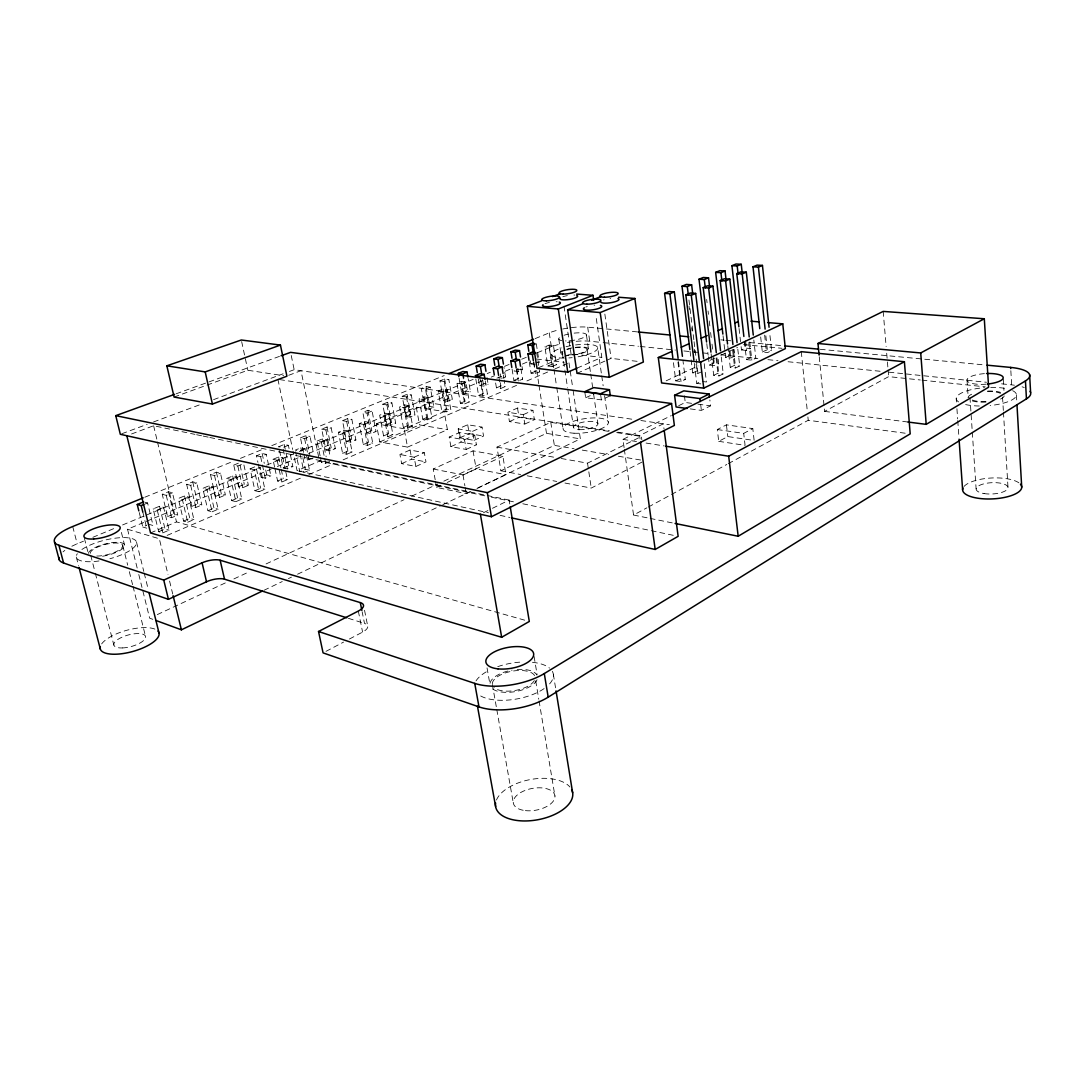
<?xml version="1.0" encoding="UTF-8"?>
<svg xmlns="http://www.w3.org/2000/svg" width="1085" height="1085" viewBox="0 0 1085 1085"><rect width="100%" height="100%" fill="white"/><g stroke="black" fill="none" stroke-linecap="round" stroke-linejoin="round"><path stroke-width="0.75" stroke-dasharray="5 3.75" d="M624.323 449.244L633.559 515.049L646.877 507.821M648.369 507.02L726.814 464.448M728.293 463.648L808.23 420.275L905.175 433.213M819.256 356.734L824.6 411.391L888.656 376.631L920.311 379.981M326.002 651.353L343.565 642.103M349.424 639.024L362.593 632.094A14.58 5.791 -12.5 0 0 364.506 623.414L362.132 611.723M717.307 429.538L743.713 433.376L752.8 428.589L754.143 440.483L727.804 436.563L718.718 441.337L717.307 429.538L726.421 424.832L752.8 428.589M564.959 483.028L591.244 488.074L644.693 460.705M690.318 408.896L701.398 410.401L710.566 405.831L709.861 399.945M561.189 458.494L587.541 463.159L641.384 436.468L641.818 439.71M483.422 512.771L490.976 509.041M492.495 508.295L509.123 500.077L509.95 505.067M617.826 432.169L639.594 435.56L663.342 423.815L664.006 428.86M624.092 447.603L622.939 439.371L671.303 415.596M678.708 405.681L685.272 402.481L691.593 403.322M711.123 353.791L713.699 375.302L719.057 375.912L723.261 373.891L721.118 355.69M727.75 345.654L730.259 367.367L735.616 367.951L739.726 365.984L737.624 347.607M744.418 341.422L746.466 359.61L751.81 360.166L755.838 358.24L753.817 340.025M760.68 336.987L762.321 352.015L767.651 352.544L771.584 350.658L769.618 332.268M263.94 590.321L282.276 581.533M288.393 578.603L291.445 577.152M297.561 574.223L441.242 505.447M442.775 504.715L470.293 491.546M477.929 487.897L580.353 438.869L572.948 389.298M435.451 481.265L436.563 487.409L466.265 493.661L470.836 491.478M476.939 488.548L505.935 474.674L502.884 456.283L473.046 450.845L433.24 469.005L435.18 479.733M694.292 363.367L696.76 383.412L701.073 381.35M713.699 375.302L717.904 373.281L723.261 373.891M730.259 367.367L734.382 365.401L739.726 365.984M746.466 359.61L750.495 357.684L755.838 358.24M762.321 352.015L766.268 350.13L771.584 350.658M608.441 431.342L550.787 422.35L496.971 447.128L500.917 470.768L554.354 445.379L574.06 448.715M673.459 362.702L675.779 380.862L681.027 381.5L685.327 379.465L683.048 361.291M690.06 351.214L692.745 372.887L697.981 373.484L702.198 371.49M708.356 356.816L709.346 365.075L714.567 365.645L718.69 363.692L717.917 357.087M723.058 335.753L725.594 357.426L730.802 357.969L734.843 356.056L734.07 349.384M741.489 349.94L746.697 350.455L750.644 348.597L745.436 348.082L741.489 349.94L740.743 343.335M675.779 380.862L680.092 378.841L685.327 379.465M692.745 372.887L696.963 370.894L699.581 371.192M709.346 365.075L713.469 363.122L718.69 363.692M725.594 357.426L729.622 355.527L734.843 356.056M433.24 469.005L462.983 474.918L502.884 456.283M436.563 487.409L441.134 485.266M447.223 482.432L476.152 468.91L505.935 474.674M666.163 380.821L698.048 365.903M710.2 360.22L714.757 358.091M720.833 355.256L737.529 347.444M157.298 614.598L227.782 581.777M233.912 578.915L249.238 571.781M266.083 563.929L404 499.71M411.663 496.143L437.703 484.018M443.833 481.157L546.501 433.349L580.353 438.869M584.761 391.644L585.656 397.72L601.375 399.89L610.312 395.781M524.814 424.045L534.39 419.692L532.911 410.333L517.518 408.028L507.916 412.286L509.435 421.59L524.814 424.045L523.295 414.646L507.916 412.286M585.656 397.72L594.594 393.665M466.17 449.434L476.41 444.796L474.755 435.193L459.457 432.562L449.204 437.092L450.899 446.654L466.17 449.434L464.502 439.778L449.204 437.092M415.867 466.469L425.985 461.912L424.316 452.703L410.076 450.004L399.931 454.466L401.653 463.634L415.867 466.469L414.158 457.219L399.931 454.466M474.05 440.347L483.544 436.075L482.025 427.11L467.703 424.737L458.195 428.914L459.755 437.838L474.05 440.347L472.517 431.342L458.195 428.914M450.899 446.654L461.111 442.07L476.41 444.796M523.295 414.646L532.911 410.333M509.435 421.59L519.023 417.305L534.39 419.692M464.502 439.778L474.755 435.193M414.158 457.219L424.316 452.703M472.517 431.342L482.025 427.11M401.653 463.634L411.757 459.131L425.985 461.912M459.755 437.838L469.235 433.62L483.544 436.075M407.54 447.128L447.413 429.674L444.226 411.622L404.122 428.738L376.305 423.842L379.764 441.92L407.54 447.128L404.122 428.738M577.017 373.308L604.887 361.102M606.434 360.423L611.072 358.389L638.523 361.481M577.057 368.113L601.822 357.358L595.855 315.423M379.764 441.92L419.515 424.9L447.413 429.674M167.117 535.42L302.634 477.237M308.872 474.552L333.787 463.851M343.131 459.85L517.599 384.931M526.944 380.916L548.752 371.558M554.977 368.886L567.441 363.529M162.75 532.884L169.097 530.172L163.632 507.373L159.549 506.247L153.161 508.892L158.681 531.691L162.75 532.884L157.23 510.018L153.161 508.892M187.719 522.224L193.917 519.579L188.627 496.998L184.518 495.926L178.279 498.503L183.609 521.071L187.719 522.224L182.388 499.588L178.279 498.503M212.09 511.808L218.139 509.218L213.026 486.867L208.89 485.836L202.8 488.358L207.954 510.709L212.09 511.808L206.937 489.389L202.8 488.358M235.879 501.65L241.792 499.114L236.855 476.98L232.678 476.003L226.738 478.458L231.715 500.592L235.879 501.65L230.902 479.448L226.738 478.458M259.112 491.722L264.889 489.254L260.115 467.323L254.31 469.737L250.12 468.788L254.934 490.705L259.112 491.722L254.31 469.737M274.953 468.639L277.611 481.048L281.815 482.025L287.457 479.611L285.477 470.307M306.418 455.293L309.51 470.185L303.99 472.545L299.853 452.635M320.428 457.477L321.431 462.386L325.676 463.281L329.718 461.559M346.874 454.222L352.137 451.97L347.973 430.867L343.701 430.08L338.398 432.264L342.602 453.367L346.874 454.222L342.67 433.064L338.398 432.264M359.243 423.652L363.529 424.411L368.71 422.255L364.424 421.509L359.243 423.652L363.326 444.552L367.598 445.365L372.752 443.168L367.028 413.073L362.838 412.368L366.811 432.847L370.989 433.62L376.02 431.505L372.087 410.998L367.896 410.306L362.838 412.368M387.874 436.712L392.906 434.556L389 413.833L384.714 413.114L379.642 415.216L383.575 435.926L387.874 436.712L383.941 415.935L379.642 415.216M407.702 428.236L412.639 426.134L408.855 405.6L404.556 404.908L399.592 406.956L403.403 427.49L407.702 428.236L403.891 407.648L399.592 406.956M427.11 419.949L431.939 417.888L428.29 397.53L423.964 396.879L419.108 398.887L422.797 419.217L427.11 419.949L423.435 399.551L419.108 398.887M376.305 423.842L416.274 407.16L446.111 411.825L450.831 409.805L447.305 389.637L442.978 389.013L438.218 390.98L441.798 411.134L446.518 409.126L450.831 409.805M464.719 403.878L469.344 401.898L465.926 381.906L461.586 381.31L456.934 383.236L460.393 403.213L464.719 403.878L461.261 383.846L456.934 383.236M475.813 378.963L478.594 395.469L482.933 396.093L487.463 394.167L485.253 380.957M495.628 382.964L496.442 387.874L500.768 388.471L505.217 386.572L504.145 380.035M512.079 369.076L513.91 380.428L518.25 381.011L522.604 379.153L520.786 367.788M529.263 361.875L531.04 373.132L535.38 373.688L539.638 371.87L538.892 367.042M552.17 366.513L556.347 364.736L553.445 345.586L549.091 345.125L544.887 346.861L547.83 365.984L552.17 366.513L549.241 347.336L544.887 346.861M538.553 367.693L563.318 357.182M564.865 356.531L571.063 353.9L601.822 357.358M150.544 532.925L176.489 521.899L526.049 620.552M484.778 495.804L319.519 461.152L297.087 470.687L292.977 451.102M158.681 531.691L165.015 528.992L169.097 530.172M183.609 521.071L189.807 518.44L193.917 519.579M207.954 510.709L214.003 508.133L218.139 509.218M231.715 500.592L237.615 498.069L241.792 499.114M254.934 490.705L260.698 488.25L264.889 489.254M277.611 481.048L283.239 478.648L287.457 479.611M309.51 470.185L305.278 469.262L299.772 471.609L295.622 451.767M321.431 462.386L324.117 461.247M342.602 453.367L347.865 451.129L352.137 451.97M363.326 444.552L368.466 442.355L372.752 443.168M383.575 435.926L388.62 433.783L392.906 434.556M403.403 427.49L408.326 425.388L412.639 426.134M422.797 419.217L427.626 417.169L431.939 417.888M460.393 403.213L465.017 401.247L469.344 401.898M478.594 395.469L483.123 393.543L487.463 394.167M496.442 387.874L500.877 385.975L505.217 386.572M513.91 380.428L518.264 378.57L522.604 379.153M531.04 373.132L535.298 371.328L539.638 371.87M547.83 365.984L552.007 364.207L556.347 364.736M139.233 512.527L142.772 527.012L146.57 525.425M167.592 516.582L173.749 513.992L177.75 515.104L172.461 492.793L168.446 491.749L162.248 494.285L167.592 516.582L171.593 517.708L177.75 515.104M191.814 506.397L197.823 503.874L201.864 504.945L196.738 482.839L192.71 481.848L186.647 484.317L191.814 506.397L195.843 507.482L201.864 504.945M215.467 496.455L221.34 493.987L225.409 495.004L220.458 473.128L216.39 472.178L210.476 474.593L215.467 496.455L219.523 497.486L225.409 495.004M238.578 486.745L244.315 484.33L248.411 485.307L243.623 463.634L237.832 466.007L233.75 465.085L238.578 486.745L242.66 487.735L248.411 485.307M258.298 464.041L261.173 477.251L266.774 474.891L270.884 475.827L266.259 454.357L262.15 453.489L256.494 455.795L257.932 462.4M289.071 448.566L288.379 445.298L284.243 444.457L278.723 446.722L283.253 467.974L288.732 465.668L292.869 466.564L290.454 455.117M325.948 450.031L331.196 447.82L335.36 448.647L331.169 427.775L326.992 427.002L321.716 429.158L325.948 450.031L330.111 450.858L335.36 448.647M346.603 441.351L351.73 439.194L355.907 439.981L351.852 419.298L347.661 418.566L342.494 420.668L346.603 441.351L350.78 442.151L355.907 439.981M366.811 432.847L371.829 430.745L376.02 431.505M386.586 424.547L391.495 422.472L395.7 423.204L391.902 402.888L387.684 402.223L382.734 404.244L386.586 424.547L390.79 425.279L395.7 423.204M405.939 416.409L410.754 414.375L414.972 415.08L411.283 394.94L407.065 394.303L402.223 396.283L405.939 416.409L410.157 417.115L414.972 415.08M433.837 407.119L429.606 406.455L424.9 408.435L421.292 388.498L426.039 386.558L430.27 387.169L433.837 407.119L429.117 409.113L425.523 389.108L421.292 388.498M443.453 400.636L448.078 398.697L452.309 399.334L448.851 379.56L444.619 378.963L439.967 380.862L443.453 400.636L447.685 401.287L452.309 399.334M459.104 378.299L461.64 392.987L466.17 391.088L470.402 391.699L468.177 378.624M478.363 379.031L479.461 385.5L483.896 383.642L488.142 384.226L486.785 376.129M496.916 378.163L501.27 376.346L505.515 376.902L503.942 367.259M530.307 360.762L530.809 363.923L534.986 362.173L539.245 362.675L536.302 343.728M261.173 477.251L265.269 478.2L270.884 475.827M283.253 467.974L287.376 468.883L292.869 466.564M303.827 454.045L304.831 458.901L308.981 459.769L314.352 457.504M461.64 392.987L465.885 393.611L470.402 391.699M479.461 385.5L483.707 386.097L488.142 384.226M502.613 378.123L505.515 376.902M522.536 369.714L518.291 369.185L514.032 370.975L518.277 371.518L522.536 369.714L522.034 366.527M137.171 568.038L127.528 529.236L144.685 522.048M146.258 521.397L271.114 469.168M277.353 466.564L302.322 456.107M308.56 453.503L483.367 380.387L483.896 383.642M491.166 377.119L494.285 375.817M505.217 371.246L511.455 368.629M522.387 364.058L527.066 362.105M157.23 510.018L163.632 507.373M182.388 499.588L188.627 496.998M206.937 489.389L213.026 486.867M230.902 479.448L236.855 476.98M274.613 467.092L272.959 459.335L277.163 460.243L282.846 457.897L285.152 468.747M305.048 448.675L299.501 450.98L295.269 450.112L300.816 447.82L305.048 448.675L306.079 453.639M320.089 455.836L317.078 441.093L321.323 441.92L326.748 439.669L330.396 457.707M342.67 433.064L347.973 430.867M383.941 415.935L389 413.833M403.891 407.648L408.855 405.6M423.435 399.551L428.29 397.53M438.218 390.98L442.544 391.617L447.305 389.637M461.261 383.846L465.926 381.906M549.241 347.336L553.445 345.586M71.854 546.257A37.202 11.46 -14.3 0 1 77.198 543.802L83.464 541.212M92.849 537.306L116.326 527.554M122.578 524.964L260.305 467.771M266.557 465.167L293.167 454.127M299.433 451.523L473.141 379.384M487.219 373.538L490.352 372.236M504.444 366.377L509.136 364.438M521.654 359.23L526.347 357.291M537.306 352.733L551.383 346.888A27.722 7.202 -8.5 0 1 559.643 344.176M250.12 468.788L255.924 466.387L260.698 488.25M272.959 459.335L278.628 456.988L282.846 457.897M317.078 441.093L322.489 438.842L326.748 439.669M145.037 504.023L147.587 502.979L153.066 525.52L149.093 524.353M162.248 494.285L166.249 495.343L172.461 492.793M186.647 484.317L190.675 485.334L196.738 482.839M210.476 474.593L214.532 475.555L220.458 473.128M256.494 455.795L260.603 456.677L266.259 454.357M288.379 445.298L282.859 447.562L278.723 446.722M303.488 452.418L300.464 437.838L304.614 438.652L310.012 436.441L313.673 454.262M321.716 429.158L325.88 429.931L331.169 427.775M342.494 420.668L346.685 421.414L351.852 419.298M367.028 413.073L372.087 410.998M382.734 404.244L386.952 404.922L391.902 402.888M402.223 396.283L406.441 396.934L411.283 394.94M425.523 389.108L430.27 387.169M439.967 380.862L444.213 381.459L448.851 379.56M233.75 465.085L239.527 462.725L244.315 484.33M300.464 437.838L305.861 435.641L310.012 436.441M144.807 497.228L232.597 461.545M240.436 458.358L263.953 448.81M271.793 445.623L444.226 375.546M535.149 338.601L549.254 332.864A27.803 6.985 -8.5 0 1 557.541 330.193M131.556 433.973L153.622 425.74L194.961 434.38M288.691 375.288L301.006 370.69L319.519 461.152M121.913 433.715L147.194 424.316M153.514 421.957L200.928 404.339M213.569 399.646L283.104 373.796M289.424 371.45L294.171 369.687L632.501 419.298M174.102 397.042L205.472 385.65M207.045 385.08L247.841 370.256L283.66 375.722M176.15 393.787L279.469 356.382M562.708 329.013A27.803 6.985 -8.5 0 1 587.69 327.168L638.251 331.983M720.82 339.836L724.183 340.161M725.865 340.324L730.924 340.798M749.464 342.562L783.167 345.776M820.233 349.302L985.37 365.008M743.605 344.596L782.014 348.312M567.523 342.467A27.722 7.202 -8.5 0 1 589.725 341.219L601.483 342.44M603.165 342.602L638.468 346.264M640.15 346.44L675.453 350.089M683.862 350.957L700.666 352.693M702.348 352.869L709.075 353.561M720.847 354.781L757.832 358.606M767.909 359.65L777.999 360.695M788.09 361.739L882.227 371.49M888.954 372.182L986.455 382.273M1001.577 383.832L1011.668 384.877A36.239 10.945 -3.7 0 1 1014.421 385.216M921.979 380.157L985.288 386.857M536.492 359.026L564.132 362.295M702.415 381.513L706.43 381.988L704.206 363.611M696.76 383.412L700.788 383.9M530.809 363.923L535.068 364.438M824.6 411.391L907.874 422.024M697.926 404.162L710.566 405.831M640.882 420.519L669.35 424.696M718.718 441.337L745.083 445.338L743.713 433.376M279.591 379.574L609.458 430.867M616.673 432.617L641.384 436.468M622.939 439.371L637.817 441.744M646.077 443.06L664.251 445.949M582.279 450.112L608.549 454.574M618.409 456.242L641.398 460.148M496.971 447.128L554.611 457.327M500.917 470.768L520.624 474.538M527.188 475.8L556.754 481.455M633.559 515.049L648.505 518.074M650.173 518.413L673.419 523.119M196.616 434.732L201.579 435.763M203.234 436.102L208.184 437.147M209.839 437.486L305.739 457.545M307.394 457.897L509.123 500.077M491.396 497.188L514.521 502.03M522.794 503.765L674.829 535.637M298.741 471.039L488.508 512.798M500.063 515.334L509.964 517.518M144.929 502.26L147.587 502.979M142.772 527.012L146.746 528.178M127.528 529.236L159.332 538.77L167.999 574.535M348.407 618.328L364.506 623.414M152.809 619.332L149.635 618.165L142.393 589.06M76.303 557.08L78.581 565.773M72.709 526.523L77.198 543.802M90.706 555.289L94.91 571.619M95.331 573.246L113.857 645.073M84.372 538.241L88.088 552.658M122.795 545.633L127.691 565.149M129.318 571.659L132.587 584.679M132.994 586.307L145.621 636.732M138.785 574.508L141.999 587.446M121.411 532.423L124.599 545.185M136.547 542.202L143.79 571.442M144.183 573.07L148.211 589.304M142.8 512.039L146.353 526.564M169.572 581.045L172.732 594.051M159.549 506.247L165.015 528.992M168.446 491.749L173.749 513.992M166.249 495.343L171.593 517.708M153.622 425.74L157.108 440.401M157.501 442.043L176.489 521.899M184.518 495.926L189.807 518.44M190.675 485.334L195.843 507.482M192.71 481.848L197.823 503.874M208.89 485.836L214.003 508.133M214.532 475.555L219.523 497.486M216.39 472.178L221.34 493.987M237.832 466.007L242.66 487.735M232.678 476.003L237.615 498.069M260.603 456.677L262.041 463.295M262.407 464.95L265.269 478.2M241.657 341.599L247.841 370.256M262.15 453.489L264.279 463.363M265.703 469.954L266.774 474.891M277.163 460.243L278.831 468.028M279.157 469.574L281.815 482.025M283.199 449.204L287.376 468.883M278.628 456.988L280.934 467.825M281.259 469.371L283.239 478.648M284.243 444.457L288.732 465.668M277.909 379.302L292.638 449.475M305.861 435.641L309.862 455.035M304.614 438.652L307.638 453.272M307.964 454.9L308.981 459.769M300.816 447.82L301.494 451.116M302.864 457.721L305.278 469.262M291.241 355.5L294.171 369.687M358.321 611.058L362.593 632.094M322.489 438.842L326.151 456.826M321.323 441.92L324.334 456.704M324.673 458.345L325.676 463.281M364.533 610.258L367.679 625.923M326.992 427.002L331.196 447.82M325.88 429.931L330.111 450.858M343.701 430.08L347.865 451.129M347.661 418.566L351.73 439.194M346.685 421.414L350.78 442.151M364.424 421.509L368.466 442.355M363.529 424.411L367.598 445.365M367.896 410.306L371.829 430.745M384.714 413.114L388.62 433.783M387.684 402.223L391.495 422.472M386.952 404.922L390.79 425.279M406.441 396.934L410.157 417.115M404.556 404.908L408.326 425.388M410.076 450.004L411.757 459.131M416.274 407.16L419.515 424.9M407.065 394.303L410.754 414.375M426.039 386.558L429.606 406.455M423.964 396.879L427.626 417.169M487.029 667.872L489.945 684.296M444.619 378.963L448.078 398.697M444.213 381.459L447.685 401.287M442.978 389.013L446.518 409.126M442.544 391.617L446.111 411.825M492.359 684.513L496.496 707.854M496.781 709.522L513.286 802.941M459.457 432.562L461.111 442.07M462.983 474.918L464.895 485.849M465.167 487.423L466.265 493.661M461.586 381.31L465.017 401.247M473.046 450.845L476.152 468.91M467.703 424.737L469.235 433.62M463.092 373.172L466.17 391.088M462.508 373.959L465.885 393.611M535.705 680.851L538.77 699.228M539.055 700.896L554.95 796.078M482.608 379.601L483.707 386.097M480.913 380.36L483.123 393.543M479.597 376.237L482.933 396.093M534.091 656.466L537.102 674.544M500.375 373.905L501.161 378.733M500.334 382.72L500.877 385.975M498.883 376.997L500.768 388.471M553.336 674.205L556.049 690.901M503.345 375.125L503.874 378.394M517.776 368.317L518.277 371.518M516.704 368.873L518.264 378.57M516.433 369.619L518.25 381.011M517.518 408.028L519.023 417.305M533.617 362.404L535.38 373.688M550.787 422.35L554.354 445.379M536.641 352.557L537.645 358.999M537.889 360.6L538.648 365.428M536.682 370.433L538.743 383.683M539.001 385.338L546.501 433.349M533.793 361.698L535.298 371.328M549.254 332.864L551.383 346.888M551.722 354.497L553.73 367.707M553.987 369.361L556.51 385.88M556.754 387.521L563.047 428.806M549.091 345.125L552.007 364.207M562.288 352.788L567.496 387.467M567.753 389.122L573.463 427.097M558.775 338.968L560.918 353.222M587.541 463.159L591.244 488.074M563.969 306.133L571.063 353.9M569.001 362.865L569.991 369.47M570.235 371.124L572.704 387.643M586.442 335.021L588.504 349.302M587.107 349.221L590.471 372.372M590.715 374.027L592.627 387.264M593.59 393.882L597.903 423.652M575.565 344.949A23.246 6.062 -8.5 0 1 597.713 347.783L601.483 374.189M601.727 375.844L603.138 385.772M604.562 395.7L608.346 422.187M600.724 395.279L601.375 399.89M587.69 327.168L589.725 341.219M604.847 314.067L611.072 358.389M639.594 435.56L640.055 438.91M684.432 395.835L685.272 402.481M678.505 361.63L681.027 381.5M677.962 362.051L680.092 378.841M688.934 299.935L693.871 340.053M694.074 341.721L697.981 373.484M688.989 306.051L689.395 309.374M691.647 327.67L692.054 330.993M694.305 349.289L694.712 352.611M696.15 364.248L696.963 370.894M700.666 404.488L701.398 410.401M706.674 299.419L707.067 302.729M708.057 311.002L708.451 314.325M709.237 320.943L709.834 325.907M710.621 332.525L711.217 337.503M712.004 344.121L712.601 349.085M713.577 357.372L714.567 365.645M713.076 359.772L713.469 363.122M706.769 343.606L708.152 355.161M726.421 424.832L727.804 436.563M716.9 357.67L719.057 375.912M716.114 358.145L717.904 373.281M730.029 351.282L730.802 357.969M729.052 350.536L729.622 355.527M733.501 349.533L735.616 367.951M732.66 350.401L734.382 365.401M745.571 340.527L746.697 350.455M744.69 341.355L745.436 348.082M739.048 328.47L740.553 341.68M749.776 341.924L751.81 360.166M748.799 342.534L750.495 357.684M765.847 335.794L767.651 352.544M764.64 335.129L766.268 350.13M801.286 351.676L807.213 410.238M807.891 416.925L808.23 420.275M883.19 311.409L886.133 346.535M886.689 353.222L887.95 368.276M888.086 369.944L888.656 376.631M956.224 398.602L956.455 401.979M956.929 408.747L957.648 418.878M957.757 420.573L958.95 437.472M969.963 397.368L972.201 430.609M972.309 432.278L976.107 488.806M966.993 379.777L968.186 397.381M1002.54 397.069L1003.34 410.442M1003.449 412.124L1007.992 487.382M1003.272 379.113L1003.951 390.397M1016.401 394.913L1016.889 403.295M1010.84 370.704L1011.668 384.877M545.05 303.664A9.06 2.089 -8.7 0 1 549.417 302.457M556.157 301.738A9.06 2.089 -8.7 0 1 557.188 301.766M964.009 486.473A29.58 10.457 -2.8 0 1 990.266 478.065A29.58 10.457 -2.8 0 1 1018.937 482.866M1012.644 390.668A30.149 9.128 -3.8 0 1 990.144 405.519M979.307 406.007A30.149 9.128 -3.8 0 1 964.457 404.285M958.584 401.911A30.149 9.128 -3.8 0 1 984.393 387.67M990.727 387.372A30.149 9.128 -3.8 0 1 1007.517 388.918M985.953 401.531A16.275 4.923 -3.8 0 1 972.35 399.999M987.499 391.577A16.275 4.923 -3.8 0 1 1000.478 393.367M1022.097 386.816A36.239 10.945 -3.7 0 1 1024.294 387.548M63.011 551.872A37.202 11.46 -14.3 0 1 64.856 550.407M537.048 679.752A24.101 10.85 -10.2 0 1 515.361 691.593A24.101 10.85 -10.2 0 1 491.302 687.727M490.04 683.265A24.101 10.85 -10.2 0 1 512.147 670.11M517.152 669.486A24.101 10.85 -10.2 0 1 536.939 675.087M1004.222 395.916A18.092 5.479 -3.8 0 1 999.773 399.389M985.94 402.101A18.092 5.479 -3.8 0 1 970.817 400.379M968.159 397.558A18.092 5.479 -3.8 0 1 972.77 393.733M987.648 391.034A18.092 5.479 -3.8 0 1 1000.682 392.445M986.102 384.185A18.16 5.316 -4 0 1 966.979 380.198A18.16 5.316 -4 0 1 985.248 373.579M88.427 553.404A18.621 5.778 -14.3 0 1 108.541 543.178A18.621 5.778 -14.3 0 1 124.314 546.542A18.621 5.778 -14.3 0 1 102.058 556.32M566.913 349.18A13.942 3.635 -8.5 0 1 585.1 347.268A13.942 3.635 -8.5 0 1 584.964 352.177A13.942 3.635 -8.5 0 1 566.75 355.243M562.776 354.646A13.942 3.635 -8.5 0 1 562.898 350.875M574.114 333.122A13.983 3.526 -8.5 0 1 585.71 336.187A13.983 3.526 -8.5 0 1 565.434 340.934M561.732 340.609A13.983 3.526 -8.5 0 1 560.294 336.96M564.01 335.279A13.983 3.526 -8.5 0 1 568.309 334.085M496.469 800.011A39.128 20.439 -10.5 0 1 531.04 779.423A39.128 20.439 -10.5 0 1 569.91 787.005M552.346 671.357A40.172 18.092 -10.2 0 1 548.902 684.608M544.1 688.595A40.172 18.092 -10.2 0 1 478.471 694.549M476.003 680.905A40.172 18.092 -10.2 0 1 488.345 670.693M497.744 666.651A40.172 18.092 -10.2 0 1 522.102 662.026M532.477 662.298A40.172 18.092 -10.2 0 1 549.525 668.102M534.335 680.58A21.686 9.765 -10.2 0 1 515.185 690.48A21.686 9.765 -10.2 0 1 494.123 687.592M492.319 683.726A21.686 9.765 -10.2 0 1 511.523 671.303A21.686 9.765 -10.2 0 1 534.62 675.643M603.586 299.948A9.195 2.156 -8.2 0 1 604.074 299.785M610.041 298.47A9.195 2.156 -8.2 0 1 610.692 298.389M585.805 307.055A9.29 2.197 -8.3 0 1 587.27 306.54M594.105 305.224A9.29 2.197 -8.3 0 1 594.743 305.17M101.664 643.893A30.434 11.026 -15.3 0 1 127.135 630.182A30.434 11.026 -15.3 0 1 155.616 629.436M81.904 549.498A31.031 9.629 -14.3 0 1 132.438 538.716A31.031 9.629 -14.3 0 1 109.897 558.721M99.02 560.959A31.031 9.629 -14.3 0 1 77.32 553.716M90.231 553.391A16.75 5.194 -14.3 0 1 109.883 543.531A16.75 5.194 -14.3 0 1 121.222 548.467A16.75 5.194 -14.3 0 1 96.267 556.022M597.713 347.783A23.246 6.062 -8.5 0 1 577.139 356.951M572.148 357.643A23.246 6.062 -8.5 0 1 568.879 357.928M564.227 358.104A23.246 6.062 -8.5 0 1 561.786 347.919M566.058 346.712A23.246 6.062 -8.5 0 1 570.724 345.708M575.172 347.756A12.545 3.282 -8.5 0 1 586.32 350.686A12.545 3.282 -8.5 0 1 566.845 354.781M562.884 353.791A12.545 3.282 -8.5 0 1 562.952 351.689M566.98 349.614A12.545 3.282 -8.5 0 1 570.832 348.529M562.844 296.775A8.965 2.048 -8.5 0 1 567.306 295.635M573.897 295.039A8.965 2.048 -8.5 0 1 574.874 295.079M984.081 493.567A15.977 5.656 -2.8 0 0 1008.006 487.64A15.977 5.656 -2.8 0 0 984.081 483.774A15.977 5.656 -2.8 0 0 984.081 493.567M525.384 810.617A21.13 11.04 -10.5 0 0 554.883 795.481A21.13 11.04 -10.5 0 0 522.034 791.806A21.13 11.04 -10.5 0 0 525.384 810.617M122.591 647.935A16.424 5.954 -15.3 0 0 145.607 636.664A16.424 5.954 -15.3 0 0 120.923 637.709A16.424 5.954 -15.3 0 0 122.591 647.935M574.033 433.213A22.893 7.012 -8.4 0 0 608.373 422.689A22.893 7.012 -8.4 0 0 574.724 420.871A22.893 7.012 -8.4 0 0 574.033 433.213M579.322 429.633A12.355 3.784 -8.4 0 0 597.93 423.977A12.355 3.784 -8.4 0 0 579.838 422.947A12.355 3.784 -8.4 0 0 579.322 429.633"/><path stroke-width="1.5" d="M143.247 497.866L72.709 526.523A37.351 11.135 -14.2 0 0 58.902 545.267L163.754 580.095L202.081 562.83A13.4 4.516 -13.5 0 1 220.133 560.226L360.288 602.595A14.648 5.642 -12.3 0 1 358.321 611.058L318.529 631.497L323.072 652.885L478.987 706.891A48.554 22.025 -10.3 0 0 548.183 697.153L1026.451 398.86A36.239 10.945 -3.7 0 0 1030.058 391.332M318.529 631.497L474.742 683.387A48.798 21.442 -10.2 0 0 544.29 673.554L1025.447 380.916A36.375 10.633 -3.9 0 0 1010.65 367.422L987.052 365.17M675.073 523.458L738.18 536.248L910.193 433.878L904.402 361.725L801.286 351.676L672.822 414.85M907.874 422.024L926.197 424.357L988.611 387.209L984.298 318.759L883.19 311.409L817.968 343.484L819.107 355.08M126.836 435.75L150.544 532.925L501.663 637.275L529.304 621.461L510.221 506.722M511.605 517.884L655.177 549.458L678.139 536.329L664.223 430.542M665.905 446.22L728.686 456.215L904.402 361.725M817.968 343.484L920.717 352.95L984.298 318.759M174.563 394.357L115.756 415.65L120.326 434.298L491.437 516.718L674.368 425.442L671.547 403.525L290.59 352.354L281.056 355.799M687.158 408.475L676.077 406.97L674.585 395.279L699.933 398.561L709.142 394.045L709.495 397.002M115.756 415.65L487.341 492.671L671.547 403.525M672.049 351.35L658.297 357.548L661.606 382.951L703.731 388.145L785.35 348.624L782.76 323.845L767.678 322.584M155.982 620.498L181.398 629.815L262.407 591.04M674.585 395.279L683.808 390.858L709.142 394.045M658.297 357.548L700.557 362.159L782.76 323.845M58.983 557.446A37.202 11.46 -14.3 0 0 63.581 563.006L168.433 599.327L206.516 581.777A13.345 4.652 -13.7 0 1 224.514 579.187L346.807 617.813M609.444 389.664L600.493 393.746L584.761 391.644L593.712 387.603L609.444 389.664L610.312 395.781M681.231 347.227L688.88 343.782M701.113 338.262L707.23 335.509M717.931 330.694L722.515 328.619M734.748 323.113L737.814 321.73M582.699 303.786L567.631 309.781L577.017 373.308L609.336 377.295L643.364 362.024L634.861 298.47L618.586 297.236M541.523 300.857L527.337 306.323L537.007 368.358L567.767 372.155L577.057 368.113M693.885 360.03L685.842 294.889L691.267 295.269L695.675 293.425L703.595 358.592M710.933 352.137L703.202 287.634L708.627 287.986L712.94 286.182L720.535 350.726M727.547 343.986L720.182 280.54L725.594 280.879L729.812 279.103L737.054 342.589M743.862 336.459L736.783 273.596L742.181 273.908L746.304 272.186L753.275 335.062M759.771 328.633L753.017 266.815L758.415 267.1L762.443 265.418L769.075 327.25M685.842 294.889L690.25 293.045L695.675 293.425M703.202 287.634L707.515 285.83L712.94 286.182M720.182 280.54L724.4 278.777L729.812 279.103M736.783 273.596L740.906 271.874L746.304 272.186M753.017 266.815L757.059 265.133L762.443 265.418M484.154 374.352L479.597 376.237L475.257 375.654L479.814 373.769L484.154 374.352L484.981 379.302M494.272 374.786L493.2 368.235L497.54 368.791L502.002 366.933L503.074 373.484M511.822 367.449L510.777 360.966L515.131 361.495L519.498 359.677L520.529 366.16M529.019 360.274L528.002 353.846L532.355 354.347L535.217 353.154M672.822 357.752L664.603 293.37L669.906 293.75L674.327 291.919L682.424 356.341M689.857 349.546L682.004 286.209L687.293 286.576L691.62 284.785L692.637 293.126M706.566 341.951L699.011 279.225L704.301 279.55L708.519 277.801L709.698 287.715M722.868 334.085L715.652 272.376L720.928 272.688L725.065 270.979L726.014 279.32M738.858 326.816L731.927 265.689L737.203 265.974L741.245 264.306L742.167 272.566M493.2 368.235L497.662 366.391L502.002 366.933M510.777 360.966L515.144 359.162L519.498 359.677M528.002 353.846L532.287 352.069L535.19 352.394M664.603 293.37L669.025 291.553L674.327 291.919M682.004 286.209L686.317 284.433L691.62 284.785M699.011 279.225L703.243 277.489L708.519 277.801M715.652 272.376L719.789 270.68L725.065 270.979M731.927 265.689L735.983 264.021L741.245 264.306M138.839 510.927L137.252 504.484L141.226 505.583L143.776 504.552M467.893 376.997L467.065 372.101L462.508 373.959L458.263 373.389L458.833 376.658M477.278 372.548L476.193 366.079L480.438 366.621L484.9 364.791L485.971 371.273M494.801 365.32L493.743 358.904L498.001 359.42L502.369 357.63L503.426 364.058M511.984 358.24L510.967 351.879L515.226 352.367L519.498 350.604L520.515 356.979M528.829 351.296L527.839 344.989L532.098 345.45L534.891 344.311M567.631 309.781L600.195 312.561L634.861 298.47M137.252 504.484L143.613 501.894M458.263 373.389L462.82 371.531L467.065 372.101M476.193 366.079L480.641 364.248L484.9 364.791M493.743 358.904L498.123 357.114L502.369 357.63M510.967 351.879L515.239 350.13L519.498 350.604M527.839 344.989L532.03 343.267L534.878 343.579M448.932 373.633L533.576 339.239M591.759 300.192L600.805 296.612M527.337 306.323L558.3 308.981L592.993 295.296L593.712 300.328M552.55 296.598L560.43 293.56M212.416 404.054L286.915 376.21L280.445 345.084L241.304 339.998L166.846 365.821L174.102 397.042L212.416 404.054L205.201 371.911L166.846 365.821M205.201 371.911L280.445 345.084M576.691 294.062L592.993 295.296M750.928 321.187L759.297 321.892M638.251 331.983L670.259 335.034M680.376 335.997L688.799 336.798M784.848 345.925L818.551 349.139M54.548 542.147L59.214 559.779M58.902 545.267L63.581 563.006M79.002 567.401L100.362 649.196M149.011 592.559L159.061 633.165M163.754 580.095L168.433 599.327M141.226 505.583L142.8 512.039M173.125 595.679L181.398 629.815M202.081 562.83L206.516 581.777M220.133 560.226L224.514 579.187M360.288 602.595L361.875 610.421M474.742 683.387L478.987 706.891M477.454 706.172L495.614 806.535M480.397 514.276L501.663 637.275M487.341 492.671L491.437 516.718M480.438 366.621L481.523 373.104M498.001 359.42L499.059 365.862M497.54 368.791L498.625 375.356M544.29 673.554L548.183 697.153M556.049 690.901L572.649 792.796M515.226 352.367L516.243 358.742M515.131 361.495L516.175 367.991M532.355 354.347L533.359 360.79M532.098 345.45L533.088 351.784M558.3 308.981L567.767 372.155M600.195 312.561L609.336 377.295M640.516 442.26L655.177 549.458M669.906 293.75L678.084 358.321M687.293 286.576L688.324 294.93M699.933 398.561L700.3 401.518M700.557 362.159L703.731 388.145M691.267 295.269L699.269 360.6M704.301 279.55L705.291 287.823M728.686 456.215L738.18 536.248M708.627 287.986L716.303 352.693M720.928 272.688L721.891 281.042M725.594 280.879L732.917 344.515M737.203 265.974L738.125 274.247M742.181 273.908L749.22 336.947M758.415 267.1L765.115 329.094M920.717 352.95L926.197 424.357M959.059 439.167L962.612 489.864M1016.984 404.976L1021.717 487.179M1010.65 367.422L1010.718 368.507M1025.447 380.916L1026.451 398.86M1029.624 374.637L1030.601 392.417M559.236 302.037A9.06 2.089 -8.7 0 1 552.292 306.201A9.06 2.089 -8.7 0 1 543.042 304.722M1020.442 484.195A29.58 10.457 -2.8 0 1 994.036 498.815A29.58 10.457 -2.8 0 1 963.019 487.952M986.536 373.525A18.16 5.316 -4 0 1 1003.191 377.648A18.16 5.316 -4 0 1 987.404 384.063M571.619 789.568A39.128 20.439 -10.5 0 1 537.211 819.853A39.128 20.439 -10.5 0 1 495.614 803.022M617.948 298.551A9.195 2.156 -8.2 0 1 612.008 302.498A9.195 2.156 -8.2 0 1 600.792 301.847M600.412 305.387A9.29 2.197 -8.3 0 1 592.966 309.795A9.29 2.197 -8.3 0 1 584.327 307.774M157.976 631.104A30.434 11.026 -15.3 0 1 132.167 651.651A30.434 11.026 -15.3 0 1 100.322 646.579M576.759 295.405A8.965 2.048 -8.5 0 1 569.72 299.392A8.965 2.048 -8.5 0 1 560.253 298.131M546.311 300.83A9.06 2.062 -8.7 0 0 559.562 297.032A9.06 2.062 -8.7 0 0 545.931 297.276A9.06 2.062 -8.7 0 0 546.311 300.83M498.001 668.862A24.223 10.565 -10.2 0 0 533.698 654.296A24.223 10.565 -10.2 0 0 497.649 650.363A24.223 10.565 -10.2 0 0 498.001 668.862M93.676 538.974A18.689 5.615 -14.1 0 0 120.204 527.581A18.689 5.615 -14.1 0 0 92.239 529.331A18.689 5.615 -14.1 0 0 93.676 538.974M604.426 297.222A9.209 2.116 -8.2 0 0 618.192 293.533A9.209 2.116 -8.2 0 0 604.616 293.479A9.209 2.116 -8.2 0 0 604.426 297.222M586.931 304.18A9.304 2.17 -8.3 0 0 600.914 300.423A9.304 2.17 -8.3 0 0 587.283 300.342A9.304 2.17 -8.3 0 0 586.931 304.18M563.251 294.076A8.978 2.021 -8.5 0 0 576.84 290.482A8.978 2.021 -8.5 0 0 563.82 290.454A8.978 2.021 -8.5 0 0 563.251 294.076"/></g></svg>
